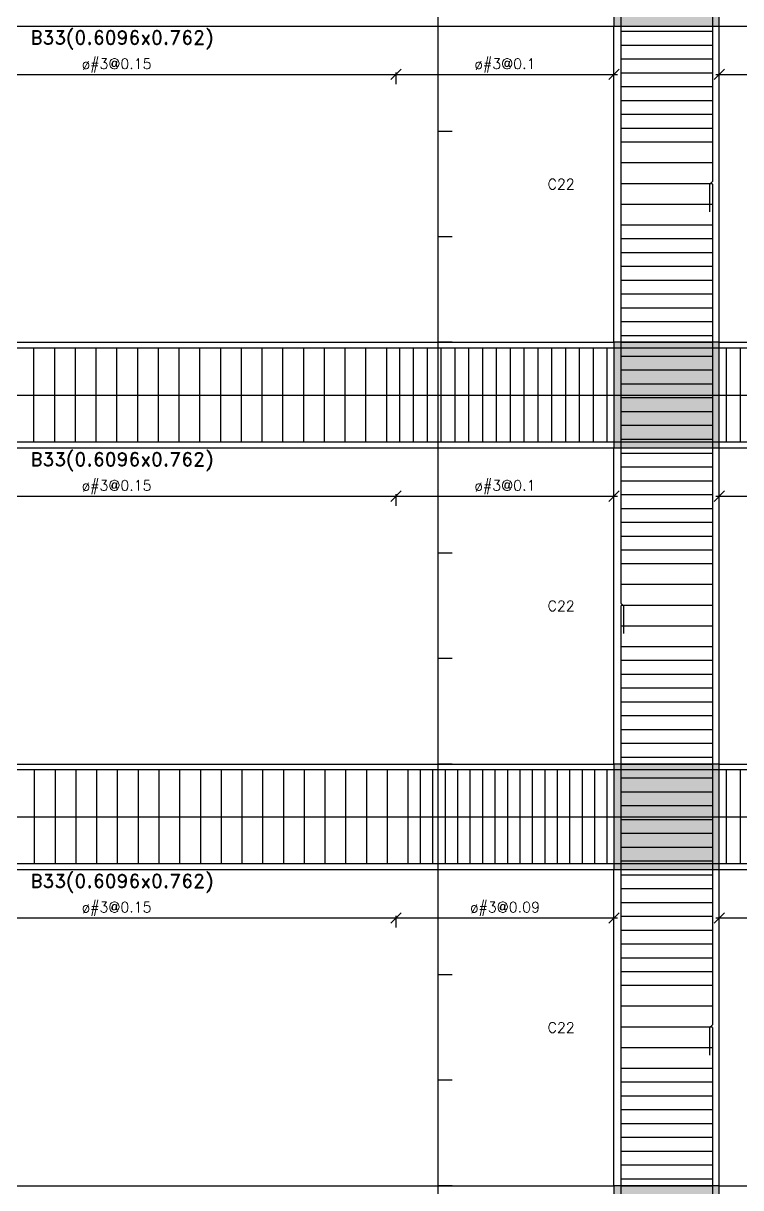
# Model space of a CAD drawing. Header units: inches. Extents: x 2674 to 28325, y -8016 to 21827.
# Drawn here: x 10173.5 to 10432.8, y -1522.5 to -1101.7 of the extents above; entities that cross this region are included whole.
import ezdxf

# ---------------------------------------------------------------- set-up
doc = ezdxf.new("R2010")
doc.units = ezdxf.units.IN
doc.header["$MEASUREMENT"] = 0
for name, color, linetype in [('Beam', 3, 'Continuous'), ('Beam elevation contour', 7, 'Continuous'), ('Beam rebar bot', 2, 'Continuous'), ('Beam rebar top', 2, 'Continuous'), ('Beam tie corner', 6, 'Continuous'), ('Beam tie mid', 4, 'Continuous'), ('Column elevation contorno', 7, 'Continuous'), ('Dimensions', 7, 'Continuous'), ('Porticos', 7, 'Continuous'), ('Texts', 7, 'Continuous')]:
    doc.layers.add(name, color=color, linetype=linetype)
doc.layers.add('Beam torsion rebar', color=7, linetype='Continuous', true_color=0xaf0000)
doc.styles.add('Letra', font='romand.shx')
doc.dimstyles.new('Dimension', dxfattribs={"dimscale": 0.083333, "dimtxt": 0.025, "dimasz": 0.025, "dimexe": 0.015, "dimexo": 0.03, "dimgap": 0.015, "dimtad": 1, "dimdec": 1, "dimzin": 0, "dimdsep": 46, "dimlunit": 4, "dimtxsty": 'Letra', "dimblk": 'OBLIQUE', "dimcen": 0.015, "dimdle": 0.025, "dimclrd": 256, "dimclre": 1, "dimclrt": 4, "dimadec": 0, "dimazin": 0, "dimtfac": 1, "dimtdec": 1, "dimtofl": 0, "dimtmove": 0, "dimatfit": 3, "dimfxl": 1, "dimtolj": 1, "dimtzin": 0, "dimarcsym": 0})

# ---------------------------------------------------------------- blocks, each defined once
blk = doc.blocks.new('_Oblique')
at = {"color": 0, "linetype": 'ByBlock', "lineweight": -2}
blk.add_line((-0.5, -0.5), (0.5, 0.5), dxfattribs=at)
blk = doc.blocks.new('*D544')
at = {"layer": 'Defpoints', "color": 0, "transparency": 16777216}
for p in [(10323.5, -1178.91), (10328.5, -1178.91), (10328.5, -1217.01)]:
    blk.add_point(p, dxfattribs=at)
at = {"layer": 'Dimensions', "color": 1, "linetype": 'ByBlock', "lineweight": -2, "transparency": 16777216}
for p, q in [((10328.5, -1178.91), (10323.5, -1178.91)), ((10328.5, -1217.01), (10323.5, -1217.01))]:
    blk.add_line(p, q, dxfattribs=at)
at = {"layer": 'Dimensions', "linetype": 'ByBlock', "lineweight": -2, "transparency": 16777216}
blk.add_line((10323.5, -1217.02), (10323.5, -1178.91), dxfattribs=at)
at = {"layer": 'Dimensions', "lineweight": -2, "transparency": 16777216, "xscale": 0.006249999999999999, "yscale": 0.006249999999999999, "zscale": 0.006249999999999999}
for p, rotation in [((10323.5, -1178.91), 90), ((10323.5, -1217.01), 270)]:
    blk.add_blockref('_Oblique', p, dxfattribs=dict(at, rotation=rotation))
at = {"layer": 'Dimensions', "color": 4, "transparency": 16777216, "insert": (10323.49, -1197.96), "char_height": 0.00625, "attachment_point": 5, "rotation": 90, "style": 'Letra'}
blk.add_mtext('\\A1;ø#3@0.1', dxfattribs=at)
blk = doc.blocks.new('*D545')
at = {"layer": 'Defpoints', "color": 0, "transparency": 16777216}
for p in [(10323.5, -1064.61), (10328.5, -1064.61), (10328.5, -1140.81)]:
    blk.add_point(p, dxfattribs=at)
at = {"layer": 'Dimensions', "color": 1, "linetype": 'ByBlock', "lineweight": -2, "transparency": 16777216}
for p, q in [((10328.5, -1064.61), (10323.5, -1064.61)), ((10328.5, -1140.81), (10323.5, -1140.81))]:
    blk.add_line(p, q, dxfattribs=at)
at = {"layer": 'Dimensions', "linetype": 'ByBlock', "lineweight": -2, "transparency": 16777216}
blk.add_line((10323.5, -1140.82), (10323.5, -1064.61), dxfattribs=at)
at = {"layer": 'Dimensions', "lineweight": -2, "transparency": 16777216, "xscale": 0.006249999999999999, "yscale": 0.006249999999999999, "zscale": 0.006249999999999999}
for p, rotation in [((10323.5, -1064.61), 90), ((10323.5, -1140.81), 270)]:
    blk.add_blockref('_Oblique', p, dxfattribs=dict(at, rotation=rotation))
at = {"layer": 'Dimensions', "color": 4, "transparency": 16777216, "insert": (10323.49, -1102.71), "char_height": 0.00625, "attachment_point": 5, "rotation": 90, "style": 'Letra'}
blk.add_mtext('\\A1;ø#3@0.1', dxfattribs=at)
blk = doc.blocks.new('*D546')
at = {"layer": 'Defpoints', "color": 0, "transparency": 16777216}
for p in [(10323.5, -1140.81), (10328.5, -1140.81), (10328.5, -1178.91)]:
    blk.add_point(p, dxfattribs=at)
at = {"layer": 'Dimensions', "color": 1, "linetype": 'ByBlock', "lineweight": -2, "transparency": 16777216}
for p, q in [((10328.5, -1140.81), (10323.5, -1140.81)), ((10328.5, -1178.91), (10323.5, -1178.91))]:
    blk.add_line(p, q, dxfattribs=at)
at = {"layer": 'Dimensions', "linetype": 'ByBlock', "lineweight": -2, "transparency": 16777216}
blk.add_line((10323.5, -1178.92), (10323.5, -1140.81), dxfattribs=at)
at = {"layer": 'Dimensions', "lineweight": -2, "transparency": 16777216, "xscale": 0.006249999999999999, "yscale": 0.006249999999999999, "zscale": 0.006249999999999999}
for p, rotation in [((10323.5, -1140.81), 90), ((10323.5, -1178.91), 270)]:
    blk.add_blockref('_Oblique', p, dxfattribs=dict(at, rotation=rotation))
at = {"layer": 'Dimensions', "color": 4, "transparency": 16777216, "insert": (10323.49, -1159.86), "char_height": 0.00625, "attachment_point": 5, "rotation": 90, "style": 'Letra'}
blk.add_mtext('\\A1;ø#3@0.15', dxfattribs=at)
blk = doc.blocks.new('*D568')
at = {"layer": 'Defpoints', "color": 0, "transparency": 16777216}
for p in [(10323.5, -1331.31), (10328.5, -1331.31), (10328.5, -1369.41)]:
    blk.add_point(p, dxfattribs=at)
at = {"layer": 'Dimensions', "color": 1, "linetype": 'ByBlock', "lineweight": -2, "transparency": 16777216}
for p, q in [((10328.5, -1331.31), (10323.5, -1331.31)), ((10328.5, -1369.41), (10323.5, -1369.41))]:
    blk.add_line(p, q, dxfattribs=at)
at = {"layer": 'Dimensions', "linetype": 'ByBlock', "lineweight": -2, "transparency": 16777216}
blk.add_line((10323.5, -1369.42), (10323.5, -1331.31), dxfattribs=at)
at = {"layer": 'Dimensions', "lineweight": -2, "transparency": 16777216, "xscale": 0.006249999999999999, "yscale": 0.006249999999999999, "zscale": 0.006249999999999999}
for p, rotation in [((10323.5, -1331.31), 90), ((10323.5, -1369.41), 270)]:
    blk.add_blockref('_Oblique', p, dxfattribs=dict(at, rotation=rotation))
at = {"layer": 'Dimensions', "color": 4, "transparency": 16777216, "insert": (10323.49, -1350.36), "char_height": 0.00625, "attachment_point": 5, "rotation": 90, "style": 'Letra'}
blk.add_mtext('\\A1;ø#3@0.1', dxfattribs=at)
blk = doc.blocks.new('*D569')
at = {"layer": 'Defpoints', "color": 0, "transparency": 16777216}
for p in [(10323.5, -1217.01), (10328.5, -1217.01), (10328.5, -1293.21)]:
    blk.add_point(p, dxfattribs=at)
at = {"layer": 'Dimensions', "color": 1, "linetype": 'ByBlock', "lineweight": -2, "transparency": 16777216}
for p, q in [((10328.5, -1217.01), (10323.5, -1217.01)), ((10328.5, -1293.21), (10323.5, -1293.21))]:
    blk.add_line(p, q, dxfattribs=at)
at = {"layer": 'Dimensions', "linetype": 'ByBlock', "lineweight": -2, "transparency": 16777216}
blk.add_line((10323.5, -1293.22), (10323.5, -1217.01), dxfattribs=at)
at = {"layer": 'Dimensions', "lineweight": -2, "transparency": 16777216, "xscale": 0.006249999999999999, "yscale": 0.006249999999999999, "zscale": 0.006249999999999999}
for p, rotation in [((10323.5, -1217.01), 90), ((10323.5, -1293.21), 270)]:
    blk.add_blockref('_Oblique', p, dxfattribs=dict(at, rotation=rotation))
at = {"layer": 'Dimensions', "color": 4, "transparency": 16777216, "insert": (10323.49, -1255.11), "char_height": 0.00625, "attachment_point": 5, "rotation": 90, "style": 'Letra'}
blk.add_mtext('\\A1;ø#3@0.1', dxfattribs=at)
blk = doc.blocks.new('*D570')
at = {"layer": 'Defpoints', "color": 0, "transparency": 16777216}
for p in [(10323.5, -1293.21), (10328.5, -1293.21), (10328.5, -1331.31)]:
    blk.add_point(p, dxfattribs=at)
at = {"layer": 'Dimensions', "color": 1, "linetype": 'ByBlock', "lineweight": -2, "transparency": 16777216}
for p, q in [((10328.5, -1293.21), (10323.5, -1293.21)), ((10328.5, -1331.31), (10323.5, -1331.31))]:
    blk.add_line(p, q, dxfattribs=at)
at = {"layer": 'Dimensions', "linetype": 'ByBlock', "lineweight": -2, "transparency": 16777216}
blk.add_line((10323.5, -1331.32), (10323.5, -1293.21), dxfattribs=at)
at = {"layer": 'Dimensions', "lineweight": -2, "transparency": 16777216, "xscale": 0.006249999999999999, "yscale": 0.006249999999999999, "zscale": 0.006249999999999999}
for p, rotation in [((10323.5, -1293.21), 90), ((10323.5, -1331.31), 270)]:
    blk.add_blockref('_Oblique', p, dxfattribs=dict(at, rotation=rotation))
at = {"layer": 'Dimensions', "color": 4, "transparency": 16777216, "insert": (10323.49, -1312.26), "char_height": 0.00625, "attachment_point": 5, "rotation": 90, "style": 'Letra'}
blk.add_mtext('\\A1;ø#3@0.15', dxfattribs=at)
blk = doc.blocks.new('*D571')
at = {"layer": 'Defpoints', "color": 0, "transparency": 16777216}
for p in [(10323.5, -1483.71), (10328.5, -1483.71), (10328.5, -1521.81)]:
    blk.add_point(p, dxfattribs=at)
at = {"layer": 'Dimensions', "color": 1, "linetype": 'ByBlock', "lineweight": -2, "transparency": 16777216}
for p, q in [((10328.5, -1483.71), (10323.5, -1483.71)), ((10328.5, -1521.81), (10323.5, -1521.81))]:
    blk.add_line(p, q, dxfattribs=at)
at = {"layer": 'Dimensions', "linetype": 'ByBlock', "lineweight": -2, "transparency": 16777216}
blk.add_line((10323.5, -1521.82), (10323.5, -1483.71), dxfattribs=at)
at = {"layer": 'Dimensions', "lineweight": -2, "transparency": 16777216, "xscale": 0.006249999999999999, "yscale": 0.006249999999999999, "zscale": 0.006249999999999999}
for p, rotation in [((10323.5, -1483.71), 90), ((10323.5, -1521.81), 270)]:
    blk.add_blockref('_Oblique', p, dxfattribs=dict(at, rotation=rotation))
at = {"layer": 'Dimensions', "color": 4, "transparency": 16777216, "insert": (10323.49, -1502.76), "char_height": 0.00625, "attachment_point": 5, "rotation": 90, "style": 'Letra'}
blk.add_mtext('\\A1;ø#3@0.1', dxfattribs=at)
blk = doc.blocks.new('*D572')
at = {"layer": 'Defpoints', "color": 0, "transparency": 16777216}
for p in [(10323.5, -1369.41), (10328.5, -1369.41), (10328.5, -1445.61)]:
    blk.add_point(p, dxfattribs=at)
at = {"layer": 'Dimensions', "color": 1, "linetype": 'ByBlock', "lineweight": -2, "transparency": 16777216}
for p, q in [((10328.5, -1369.41), (10323.5, -1369.41)), ((10328.5, -1445.61), (10323.5, -1445.61))]:
    blk.add_line(p, q, dxfattribs=at)
at = {"layer": 'Dimensions', "linetype": 'ByBlock', "lineweight": -2, "transparency": 16777216}
blk.add_line((10323.5, -1445.62), (10323.5, -1369.41), dxfattribs=at)
at = {"layer": 'Dimensions', "lineweight": -2, "transparency": 16777216, "xscale": 0.006249999999999999, "yscale": 0.006249999999999999, "zscale": 0.006249999999999999}
for p, rotation in [((10323.5, -1369.41), 90), ((10323.5, -1445.61), 270)]:
    blk.add_blockref('_Oblique', p, dxfattribs=dict(at, rotation=rotation))
at = {"layer": 'Dimensions', "color": 4, "transparency": 16777216, "insert": (10323.49, -1407.51), "char_height": 0.00625, "attachment_point": 5, "rotation": 90, "style": 'Letra'}
blk.add_mtext('\\A1;ø#3@0.1', dxfattribs=at)
blk = doc.blocks.new('*D573')
at = {"layer": 'Defpoints', "color": 0, "transparency": 16777216}
for p in [(10323.5, -1445.61), (10328.5, -1445.61), (10328.5, -1483.71)]:
    blk.add_point(p, dxfattribs=at)
at = {"layer": 'Dimensions', "color": 1, "linetype": 'ByBlock', "lineweight": -2, "transparency": 16777216}
for p, q in [((10328.5, -1445.61), (10323.5, -1445.61)), ((10328.5, -1483.71), (10323.5, -1483.71))]:
    blk.add_line(p, q, dxfattribs=at)
at = {"layer": 'Dimensions', "linetype": 'ByBlock', "lineweight": -2, "transparency": 16777216}
blk.add_line((10323.5, -1483.72), (10323.5, -1445.61), dxfattribs=at)
at = {"layer": 'Dimensions', "lineweight": -2, "transparency": 16777216, "xscale": 0.006249999999999999, "yscale": 0.006249999999999999, "zscale": 0.006249999999999999}
for p, rotation in [((10323.5, -1445.61), 90), ((10323.5, -1483.71), 270)]:
    blk.add_blockref('_Oblique', p, dxfattribs=dict(at, rotation=rotation))
at = {"layer": 'Dimensions', "color": 4, "transparency": 16777216, "insert": (10323.49, -1464.66), "char_height": 0.00625, "attachment_point": 5, "rotation": 90, "style": 'Letra'}
blk.add_mtext('\\A1;ø#3@0.15', dxfattribs=at)
blk = doc.blocks.new('*D575')
at = {"layer": 'Defpoints', "color": 0, "transparency": 16777216}
for p in [(10323.5, -1521.81), (10328.5, -1521.81), (10328.5, -1598.01)]:
    blk.add_point(p, dxfattribs=at)
at = {"layer": 'Dimensions', "color": 1, "linetype": 'ByBlock', "lineweight": -2, "transparency": 16777216}
for p, q in [((10328.5, -1521.81), (10323.5, -1521.81)), ((10328.5, -1598.01), (10323.5, -1598.01))]:
    blk.add_line(p, q, dxfattribs=at)
at = {"layer": 'Dimensions', "linetype": 'ByBlock', "lineweight": -2, "transparency": 16777216}
blk.add_line((10323.5, -1598.02), (10323.5, -1521.81), dxfattribs=at)
at = {"layer": 'Dimensions', "lineweight": -2, "transparency": 16777216, "xscale": 0.006249999999999999, "yscale": 0.006249999999999999, "zscale": 0.006249999999999999}
for p, rotation in [((10323.5, -1521.81), 90), ((10323.5, -1598.01), 270)]:
    blk.add_blockref('_Oblique', p, dxfattribs=dict(at, rotation=rotation))
at = {"layer": 'Dimensions', "color": 4, "transparency": 16777216, "insert": (10323.49, -1559.91), "char_height": 0.00625, "attachment_point": 5, "rotation": 90, "style": 'Letra'}
blk.add_mtext('\\A1;ø#3@0.1', dxfattribs=at)
blk = doc.blocks.new('*D113')
at = {"linetype": 'ByBlock', "lineweight": -2, "transparency": 16777216}
blk.add_line((708.3466, 22.6624), (709.9707, 22.6624), dxfattribs=at)
at = {"color": 1, "linetype": 'ByBlock', "lineweight": -2, "transparency": 16777216}
for p, q in [((708.3716, 22.5924), (708.3716, 22.6774)), ((709.9457, 22.5924), (709.9457, 22.6774))]:
    blk.add_line(p, q, dxfattribs=at)
at = {"layer": 'Defpoints', "transparency": 16777216}
for p in [(709.9457, 22.6624), (708.3716, 22.5624), (709.9457, 22.5624)]:
    blk.add_point(p, dxfattribs=at)
at = {"lineweight": -2, "transparency": 16777216, "xscale": 0.075, "yscale": 0.075, "zscale": 0.075, "rotation": 180}
blk.add_blockref('_Oblique', (708.3716, 22.6624), dxfattribs=at)
at = {"lineweight": -2, "transparency": 16777216, "xscale": 0.075, "yscale": 0.075, "zscale": 0.075}
blk.add_blockref('_Oblique', (709.9457, 22.6624), dxfattribs=at)
at = {"color": 4, "transparency": 16777216, "insert": (709.15865, 22.6774), "char_height": 0.075, "attachment_point": 8, "style": 'Letra'}
blk.add_mtext('ø#3@0.1', dxfattribs=at)
blk = doc.blocks.new('*D114')
at = {"linetype": 'ByBlock', "lineweight": -2, "transparency": 16777216}
blk.add_line((704.3066, 22.6624), (708.3966, 22.6624), dxfattribs=at)
at = {"color": 1, "linetype": 'ByBlock', "lineweight": -2, "transparency": 16777216}
for p, q in [((704.3316, 22.5924), (704.3316, 22.6774)), ((708.3716, 22.5924), (708.3716, 22.6774))]:
    blk.add_line(p, q, dxfattribs=at)
at = {"layer": 'Defpoints', "transparency": 16777216}
for p in [(708.3716, 22.6624), (704.3316, 22.5624), (708.3716, 22.5624)]:
    blk.add_point(p, dxfattribs=at)
at = {"lineweight": -2, "transparency": 16777216, "xscale": 0.075, "yscale": 0.075, "zscale": 0.075, "rotation": 180}
blk.add_blockref('_Oblique', (704.3316, 22.6624), dxfattribs=at)
at = {"lineweight": -2, "transparency": 16777216, "xscale": 0.075, "yscale": 0.075, "zscale": 0.075}
blk.add_blockref('_Oblique', (708.3716, 22.6624), dxfattribs=at)
at = {"color": 4, "transparency": 16777216, "insert": (706.3516, 22.6774), "char_height": 0.075, "attachment_point": 8, "style": 'Letra'}
blk.add_mtext('ø#3@0.15', dxfattribs=at)
blk = doc.blocks.new('FB 30 X 30')
blk.add_hatch(color=256).paths.add_polyline_path([(0.381, 0.381), (-0.381, 0.381), (-0.381, -0.381), (0.381, -0.381)])
at = {"color": 0}
blk.add_lwpolyline([(0.381, 0.381), (-0.381, 0.381), (-0.381, -0.381), (0.381, -0.381)], close=True, dxfattribs=at)
blk = doc.blocks.new('*D115')
at = {"linetype": 'ByBlock', "lineweight": -2, "transparency": 16777216}
blk.add_line((710.6827, 22.6624), (712.3067, 22.6624), dxfattribs=at)
at = {"color": 1, "linetype": 'ByBlock', "lineweight": -2, "transparency": 16777216}
for p, q in [((710.7077, 22.5924), (710.7077, 22.6774)), ((712.2817, 22.5924), (712.2817, 22.6774))]:
    blk.add_line(p, q, dxfattribs=at)
at = {"layer": 'Defpoints', "transparency": 16777216}
for p in [(712.2817, 22.6624), (710.7077, 22.5624), (712.2817, 22.5624)]:
    blk.add_point(p, dxfattribs=at)
at = {"lineweight": -2, "transparency": 16777216, "xscale": 0.075, "yscale": 0.075, "zscale": 0.075, "rotation": 180}
blk.add_blockref('_Oblique', (710.7077, 22.6624), dxfattribs=at)
at = {"lineweight": -2, "transparency": 16777216, "xscale": 0.075, "yscale": 0.075, "zscale": 0.075}
blk.add_blockref('_Oblique', (712.2817, 22.6624), dxfattribs=at)
at = {"color": 4, "transparency": 16777216, "insert": (711.4947, 22.6774), "char_height": 0.075, "attachment_point": 8, "style": 'Letra'}
blk.add_mtext('ø#3@0.1', dxfattribs=at)
blk = doc.blocks.new('*D132')
at = {"linetype": 'ByBlock', "lineweight": -2, "transparency": 16777216}
blk.add_line((708.3466, 19.6144), (709.9707, 19.6144), dxfattribs=at)
at = {"color": 1, "linetype": 'ByBlock', "lineweight": -2, "transparency": 16777216}
for p, q in [((708.3716, 19.5444), (708.3716, 19.6294)), ((709.9457, 19.5444), (709.9457, 19.6294))]:
    blk.add_line(p, q, dxfattribs=at)
at = {"layer": 'Defpoints', "transparency": 16777216}
for p in [(709.9457, 19.6144), (708.3716, 19.5144), (709.9457, 19.5144)]:
    blk.add_point(p, dxfattribs=at)
at = {"lineweight": -2, "transparency": 16777216, "xscale": 0.075, "yscale": 0.075, "zscale": 0.075, "rotation": 180}
blk.add_blockref('_Oblique', (708.3716, 19.6144), dxfattribs=at)
at = {"lineweight": -2, "transparency": 16777216, "xscale": 0.075, "yscale": 0.075, "zscale": 0.075}
blk.add_blockref('_Oblique', (709.9457, 19.6144), dxfattribs=at)
at = {"color": 4, "transparency": 16777216, "insert": (709.15865, 19.6294), "char_height": 0.075, "attachment_point": 8, "style": 'Letra'}
blk.add_mtext('ø#3@0.1', dxfattribs=at)
blk = doc.blocks.new('*D133')
at = {"linetype": 'ByBlock', "lineweight": -2, "transparency": 16777216}
blk.add_line((704.3066, 19.6144), (708.3966, 19.6144), dxfattribs=at)
at = {"color": 1, "linetype": 'ByBlock', "lineweight": -2, "transparency": 16777216}
for p, q in [((704.3316, 19.5444), (704.3316, 19.6294)), ((708.3716, 19.5444), (708.3716, 19.6294))]:
    blk.add_line(p, q, dxfattribs=at)
at = {"layer": 'Defpoints', "transparency": 16777216}
for p in [(708.3716, 19.6144), (704.3316, 19.5144), (708.3716, 19.5144)]:
    blk.add_point(p, dxfattribs=at)
at = {"lineweight": -2, "transparency": 16777216, "xscale": 0.075, "yscale": 0.075, "zscale": 0.075, "rotation": 180}
blk.add_blockref('_Oblique', (704.3316, 19.6144), dxfattribs=at)
at = {"lineweight": -2, "transparency": 16777216, "xscale": 0.075, "yscale": 0.075, "zscale": 0.075}
blk.add_blockref('_Oblique', (708.3716, 19.6144), dxfattribs=at)
at = {"color": 4, "transparency": 16777216, "insert": (706.3516, 19.6294), "char_height": 0.075, "attachment_point": 8, "style": 'Letra'}
blk.add_mtext('ø#3@0.15', dxfattribs=at)
blk = doc.blocks.new('*D134')
at = {"linetype": 'ByBlock', "lineweight": -2, "transparency": 16777216}
blk.add_line((710.6827, 19.6144), (712.3067, 19.6144), dxfattribs=at)
at = {"color": 1, "linetype": 'ByBlock', "lineweight": -2, "transparency": 16777216}
for p, q in [((710.7077, 19.5444), (710.7077, 19.6294)), ((712.2817, 19.5444), (712.2817, 19.6294))]:
    blk.add_line(p, q, dxfattribs=at)
at = {"layer": 'Defpoints', "transparency": 16777216}
for p in [(712.2817, 19.6144), (710.7077, 19.5144), (712.2817, 19.5144)]:
    blk.add_point(p, dxfattribs=at)
at = {"lineweight": -2, "transparency": 16777216, "xscale": 0.075, "yscale": 0.075, "zscale": 0.075, "rotation": 180}
blk.add_blockref('_Oblique', (710.7077, 19.6144), dxfattribs=at)
at = {"lineweight": -2, "transparency": 16777216, "xscale": 0.075, "yscale": 0.075, "zscale": 0.075}
blk.add_blockref('_Oblique', (712.2817, 19.6144), dxfattribs=at)
at = {"color": 4, "transparency": 16777216, "insert": (711.4947, 19.6294), "char_height": 0.075, "attachment_point": 8, "style": 'Letra'}
blk.add_mtext('ø#3@0.1', dxfattribs=at)
blk = doc.blocks.new('*D151')
at = {"color": 1, "linetype": 'ByBlock', "lineweight": -2, "transparency": 16777216}
for p, q in [((708.3716, 16.4964), (708.3716, 16.5814)), ((709.9457, 16.4964), (709.9457, 16.5814))]:
    blk.add_line(p, q, dxfattribs=at)
at = {"linetype": 'ByBlock', "lineweight": -2, "transparency": 16777216}
blk.add_line((708.3466, 16.5664), (709.9707, 16.5664), dxfattribs=at)
at = {"layer": 'Defpoints', "transparency": 16777216}
for p in [(709.9457, 16.5664), (708.3716, 16.4664), (709.9457, 16.4664)]:
    blk.add_point(p, dxfattribs=at)
at = {"lineweight": -2, "transparency": 16777216, "xscale": 0.075, "yscale": 0.075, "zscale": 0.075, "rotation": 180}
blk.add_blockref('_Oblique', (708.3716, 16.5664), dxfattribs=at)
at = {"lineweight": -2, "transparency": 16777216, "xscale": 0.075, "yscale": 0.075, "zscale": 0.075}
blk.add_blockref('_Oblique', (709.9457, 16.5664), dxfattribs=at)
at = {"color": 4, "transparency": 16777216, "insert": (709.15865, 16.5814), "char_height": 0.075, "attachment_point": 8, "style": 'Letra'}
blk.add_mtext('ø#3@0.09', dxfattribs=at)
blk = doc.blocks.new('*D152')
at = {"color": 1, "linetype": 'ByBlock', "lineweight": -2, "transparency": 16777216}
for p, q in [((704.3316, 16.4964), (704.3316, 16.5814)), ((708.3716, 16.4964), (708.3716, 16.5814))]:
    blk.add_line(p, q, dxfattribs=at)
at = {"linetype": 'ByBlock', "lineweight": -2, "transparency": 16777216}
blk.add_line((704.3066, 16.5664), (708.3966, 16.5664), dxfattribs=at)
at = {"layer": 'Defpoints', "transparency": 16777216}
for p in [(708.3716, 16.5664), (704.3316, 16.4664), (708.3716, 16.4664)]:
    blk.add_point(p, dxfattribs=at)
at = {"lineweight": -2, "transparency": 16777216, "xscale": 0.075, "yscale": 0.075, "zscale": 0.075, "rotation": 180}
blk.add_blockref('_Oblique', (704.3316, 16.5664), dxfattribs=at)
at = {"lineweight": -2, "transparency": 16777216, "xscale": 0.075, "yscale": 0.075, "zscale": 0.075}
blk.add_blockref('_Oblique', (708.3716, 16.5664), dxfattribs=at)
at = {"color": 4, "transparency": 16777216, "insert": (706.3516, 16.5814), "char_height": 0.075, "attachment_point": 8, "style": 'Letra'}
blk.add_mtext('ø#3@0.15', dxfattribs=at)
blk = doc.blocks.new('*D153')
at = {"color": 1, "linetype": 'ByBlock', "lineweight": -2, "transparency": 16777216}
for p, q in [((710.7077, 16.4964), (710.7077, 16.5814)), ((712.2817, 16.4964), (712.2817, 16.5814))]:
    blk.add_line(p, q, dxfattribs=at)
at = {"linetype": 'ByBlock', "lineweight": -2, "transparency": 16777216}
blk.add_line((710.6827, 16.5664), (712.3067, 16.5664), dxfattribs=at)
at = {"layer": 'Defpoints', "transparency": 16777216}
for p in [(712.2817, 16.5664), (710.7077, 16.4664), (712.2817, 16.4664)]:
    blk.add_point(p, dxfattribs=at)
at = {"lineweight": -2, "transparency": 16777216, "xscale": 0.075, "yscale": 0.075, "zscale": 0.075, "rotation": 180}
blk.add_blockref('_Oblique', (710.7077, 16.5664), dxfattribs=at)
at = {"lineweight": -2, "transparency": 16777216, "xscale": 0.075, "yscale": 0.075, "zscale": 0.075}
blk.add_blockref('_Oblique', (712.2817, 16.5664), dxfattribs=at)
at = {"color": 4, "transparency": 16777216, "insert": (711.4947, 16.5814), "char_height": 0.075, "attachment_point": 8, "style": 'Letra'}
blk.add_mtext('ø#3@0.1', dxfattribs=at)
blk = doc.blocks.new('B33-B34-B35-B36-Story4')
at = {"layer": 'Beam elevation contour'}
for points in [[(702.7576, 14.6304), (709.9457, 14.6304)], [(710.7077, 14.6304), (717.2356, 14.6304)]]:
    blk.add_lwpolyline(points, dxfattribs=at)
at = {"layer": 'Beam', "color": 0}
blk.add_blockref('FB 30 X 30', (710.3267, 14.2494), dxfattribs=at)
blk = doc.blocks.new('B33-B34-B35-B36-Story7')
at = {"layer": 'Beam elevation contour'}
for points in [[(702.7576, 23.0124), (709.9457, 23.0124)], [(710.7077, 23.0124), (717.2356, 23.0124)]]:
    blk.add_lwpolyline(points, dxfattribs=at)
at = {"layer": 'Beam', "color": 0}
blk.add_blockref('FB 30 X 30', (710.3267, 23.3934), dxfattribs=at)
at = {"layer": 'Texts', "insert": (706.3898, 22.9124), "char_height": 0.1, "width": 0.056717, "attachment_point": 5, "style": 'Letra'}
blk.add_mtext('B33(0.6096x0.762)', dxfattribs=at)
at = {"layer": 'Dimensions'}
for p1, p2, text, picture, middle in [((704.3316, 22.5624), (708.3716, 22.5624), 'ø#3@0.15', '*D114', (706.3516, 22.6624)), ((708.3716, 22.5624), (709.9457, 22.5624), 'ø#3@0.1', '*D113', (709.1586, 22.6624)), ((710.7077, 22.5624), (712.2817, 22.5624), 'ø#3@0.1', '*D115', (711.4947, 22.6624))]:
    dim = blk.add_aligned_dim(p1=p1, p2=p2, distance=0.1, text=text, dimstyle='Dimension', override={"dimtxt": 0.075, "dimasz": 0.075, "dimpost": '<>'}, dxfattribs=at)
    dim.commit()
    dim.dimension.update_dxf_attribs({"geometry": picture, "text_midpoint": middle})
blk = doc.blocks.new('B33-B34-B35-B36-Story6')
at = {"layer": 'Beam elevation contour'}
for points in [[(702.7576, 20.7264), (709.9457, 20.7264)], [(710.7077, 20.7264), (717.2356, 20.7264)], [(702.7576, 19.9644), (709.9457, 19.9644)], [(710.7077, 19.9644), (717.2356, 19.9644)]]:
    blk.add_lwpolyline(points, dxfattribs=at)
at = {"layer": 'Beam rebar bot'}
blk.add_lwpolyline([(732.8728, 20.3044), (732.8728, 20.0044), (702.188, 20.0044), (702.188, 20.3044)], dxfattribs=at)
at = {"layer": 'Beam rebar top'}
blk.add_lwpolyline([(702.208, 20.3864), (702.208, 20.6864), (732.8928, 20.6864), (732.8928, 20.3864)], dxfattribs=at)
at = {"layer": 'Beam tie corner'}
for points in [[(708.3957, 20.6864), (708.3957, 20.0044)], [(708.4957, 20.6864), (708.4957, 20.0044)], [(708.5957, 20.6864), (708.5957, 20.0044)], [(708.6957, 20.6864), (708.6957, 20.0044)], [(708.7957, 20.6864), (708.7957, 20.0044)], [(708.8957, 20.6864), (708.8957, 20.0044)], [(708.9957, 20.6864), (708.9957, 20.0044)], [(709.0957, 20.6864), (709.0957, 20.0044)], [(709.1957, 20.6864), (709.1957, 20.0044)], [(709.2957, 20.6864), (709.2957, 20.0044)], [(709.3957, 20.6864), (709.3957, 20.0044)], [(709.4957, 20.6864), (709.4957, 20.0044)], [(709.5957, 20.6864), (709.5957, 20.0044)], [(709.6957, 20.6864), (709.6957, 20.0044)], [(709.7957, 20.6864), (709.7957, 20.0044)], [(709.8957, 20.6864), (709.8957, 20.0044)], [(710.7577, 20.6864), (710.7577, 20.0044)], [(710.8577, 20.6864), (710.8577, 20.0044)]]:
    blk.add_lwpolyline(points, dxfattribs=at)
at = {"layer": 'Beam tie mid'}
for points in [[(705.7516, 20.6864), (705.7516, 20.0044)], [(705.9016, 20.6864), (705.9016, 20.0044)], [(706.0516, 20.6864), (706.0516, 20.0044)], [(706.2016, 20.6864), (706.2016, 20.0044)], [(706.3516, 20.6864), (706.3516, 20.0044)], [(706.5016, 20.6864), (706.5016, 20.0044)], [(706.6516, 20.6864), (706.6516, 20.0044)], [(706.8016, 20.6864), (706.8016, 20.0044)], [(706.9516, 20.6864), (706.9516, 20.0044)], [(707.1016, 20.6864), (707.1016, 20.0044)], [(707.2516, 20.6864), (707.2516, 20.0044)], [(707.4016, 20.6864), (707.4016, 20.0044)], [(707.5516, 20.6864), (707.5516, 20.0044)], [(707.7016, 20.6864), (707.7016, 20.0044)], [(707.8516, 20.6864), (707.8516, 20.0044)], [(708.0016, 20.6864), (708.0016, 20.0044)], [(708.1516, 20.6864), (708.1516, 20.0044)], [(708.3016, 20.6864), (708.3016, 20.0044)]]:
    blk.add_lwpolyline(points, dxfattribs=at)
at = {"layer": 'Beam torsion rebar'}
blk.add_lwpolyline([(702.188, 20.3454), (732.8928, 20.3454)], dxfattribs=at)
at = {"layer": 'Beam', "color": 0}
blk.add_blockref('FB 30 X 30', (710.3267, 20.3454), dxfattribs=at)
at = {"layer": 'Texts', "insert": (706.3898, 19.8644), "char_height": 0.1, "width": 0.056717, "attachment_point": 5, "style": 'Letra'}
blk.add_mtext('B33(0.6096x0.762)', dxfattribs=at)
at = {"layer": 'Dimensions'}
for p1, p2, text, picture, middle in [((704.3316, 19.5144), (708.3716, 19.5144), 'ø#3@0.15', '*D133', (706.3516, 19.6144)), ((708.3716, 19.5144), (709.9457, 19.5144), 'ø#3@0.1', '*D132', (709.1586, 19.6144)), ((710.7077, 19.5144), (712.2817, 19.5144), 'ø#3@0.1', '*D134', (711.4947, 19.6144))]:
    dim = blk.add_aligned_dim(p1=p1, p2=p2, distance=0.1, text=text, dimstyle='Dimension', override={"dimtxt": 0.075, "dimasz": 0.075, "dimpost": '<>'}, dxfattribs=at)
    dim.commit()
    dim.dimension.update_dxf_attribs({"geometry": picture, "text_midpoint": middle})
blk = doc.blocks.new('B33-B34-B35-B36-Story5')
at = {"layer": 'Beam elevation contour'}
for points in [[(702.7576, 17.6784), (709.9457, 17.6784)], [(710.7077, 17.6784), (717.2356, 17.6784)], [(702.7576, 16.9164), (709.9457, 16.9164)], [(710.7077, 16.9164), (717.2356, 16.9164)]]:
    blk.add_lwpolyline(points, dxfattribs=at)
at = {"layer": 'Beam rebar bot'}
blk.add_lwpolyline([(732.8728, 17.2564), (732.8728, 16.9564), (702.188, 16.9564), (702.188, 17.2564)], dxfattribs=at)
at = {"layer": 'Beam rebar top'}
blk.add_lwpolyline([(702.208, 17.3384), (702.208, 17.6384), (732.8928, 17.6384), (732.8928, 17.3384)], dxfattribs=at)
at = {"layer": 'Beam tie corner'}
for points in [[(708.4557, 17.6384), (708.4557, 16.9564)], [(708.5457, 17.6384), (708.5457, 16.9564)], [(708.6357, 17.6384), (708.6357, 16.9564)], [(708.7257, 17.6384), (708.7257, 16.9564)], [(708.8157, 17.6384), (708.8157, 16.9564)], [(708.9057, 17.6384), (708.9057, 16.9564)], [(708.9957, 17.6384), (708.9957, 16.9564)], [(709.0857, 17.6384), (709.0857, 16.9564)], [(709.1757, 17.6384), (709.1757, 16.9564)], [(709.2657, 17.6384), (709.2657, 16.9564)], [(709.3557, 17.6384), (709.3557, 16.9564)], [(709.4457, 17.6384), (709.4457, 16.9564)], [(709.5357, 17.6384), (709.5357, 16.9564)], [(709.6257, 17.6384), (709.6257, 16.9564)], [(709.7157, 17.6384), (709.7157, 16.9564)], [(709.8057, 17.6384), (709.8057, 16.9564)], [(709.8957, 17.6384), (709.8957, 16.9564)], [(710.7577, 17.6384), (710.7577, 16.9564)], [(710.8577, 17.6384), (710.8577, 16.9564)]]:
    blk.add_lwpolyline(points, dxfattribs=at)
at = {"layer": 'Beam tie mid'}
for points in [[(705.7566, 17.6384), (705.7566, 16.9564)], [(705.9066, 17.6384), (705.9066, 16.9564)], [(706.0566, 17.6384), (706.0566, 16.9564)], [(706.2066, 17.6384), (706.2066, 16.9564)], [(706.3566, 17.6384), (706.3566, 16.9564)], [(706.5066, 17.6384), (706.5066, 16.9564)], [(706.6566, 17.6384), (706.6566, 16.9564)], [(706.8066, 17.6384), (706.8066, 16.9564)], [(706.9566, 17.6384), (706.9566, 16.9564)], [(707.1066, 17.6384), (707.1066, 16.9564)], [(707.2566, 17.6384), (707.2566, 16.9564)], [(707.4066, 17.6384), (707.4066, 16.9564)], [(707.5566, 17.6384), (707.5566, 16.9564)], [(707.7066, 17.6384), (707.7066, 16.9564)], [(707.8566, 17.6384), (707.8566, 16.9564)], [(708.0066, 17.6384), (708.0066, 16.9564)], [(708.1566, 17.6384), (708.1566, 16.9564)], [(708.3066, 17.6384), (708.3066, 16.9564)]]:
    blk.add_lwpolyline(points, dxfattribs=at)
at = {"layer": 'Beam torsion rebar'}
blk.add_lwpolyline([(702.188, 17.2974), (732.8928, 17.2974)], dxfattribs=at)
at = {"layer": 'Beam', "color": 0}
blk.add_blockref('FB 30 X 30', (710.3267, 17.2974), dxfattribs=at)
at = {"layer": 'Texts', "insert": (706.3898, 16.8164), "char_height": 0.1, "width": 0.056717, "attachment_point": 5, "style": 'Letra'}
blk.add_mtext('B33(0.6096x0.762)', dxfattribs=at)
at = {"layer": 'Dimensions'}
for p1, p2, text, picture, middle in [((704.3316, 16.4664), (708.3716, 16.4664), 'ø#3@0.15', '*D152', (706.3516, 16.5664)), ((708.3716, 16.4664), (709.9457, 16.4664), 'ø#3@0.09', '*D151', (709.1586, 16.5664)), ((710.7077, 16.4664), (712.2817, 16.4664), 'ø#3@0.1', '*D153', (711.4947, 16.5664))]:
    dim = blk.add_aligned_dim(p1=p1, p2=p2, distance=0.1, text=text, dimstyle='Dimension', override={"dimtxt": 0.075, "dimasz": 0.075, "dimpost": '<>'}, dxfattribs=at)
    dim.commit()
    dim.dimension.update_dxf_attribs({"geometry": picture, "text_midpoint": middle})

msp = doc.modelspace()

# ---------------------------------------------------------------- linework, layer by layer
at = {"layer": 'Beam rebar bot'}
for points in [[(10422.56, -855.06), (10422.56, -1158.86)], [(10389.46, -1007.46), (10389.46, -1311.26)], [(10421.56, -1159.86), (10422.56, -1158.86)], [(10421.56, -1159.86), (10421.56, -1169.86)], [(10422.56, -1159.86), (10422.56, -1463.66)], [(10390.46, -1312.26), (10389.46, -1311.26)], [(10389.46, -1312.26), (10389.46, -1616.06)], [(10390.46, -1312.26), (10390.46, -1322.26)], [(10421.56, -1464.66), (10422.56, -1463.66)], [(10421.56, -1464.66), (10421.56, -1474.66)], [(10422.56, -1464.66), (10422.56, -1768.46)]]:
    msp.add_lwpolyline(points, dxfattribs=at)
at = {"layer": 'Beam tie corner'}
for points in [[(10389.46, -1104.61), (10422.56, -1104.61)], [(10389.46, -1109.61), (10422.56, -1109.61)], [(10389.46, -1114.61), (10422.56, -1114.61)], [(10389.46, -1119.61), (10422.56, -1119.61)], [(10389.46, -1124.61), (10422.56, -1124.61)], [(10389.46, -1129.61), (10422.56, -1129.61)], [(10389.46, -1134.61), (10422.56, -1134.61)], [(10389.46, -1139.61), (10422.56, -1139.61)], [(10389.46, -1179.51), (10422.56, -1179.51)], [(10389.46, -1184.51), (10422.56, -1184.51)], [(10389.46, -1189.51), (10422.56, -1189.51)], [(10389.46, -1194.51), (10422.56, -1194.51)], [(10389.46, -1199.51), (10422.56, -1199.51)], [(10389.46, -1204.51), (10422.56, -1204.51)], [(10389.46, -1209.51), (10422.56, -1209.51)], [(10389.46, -1214.51), (10422.56, -1214.51)], [(10389.46, -1217.01), (10422.56, -1217.01)], [(10389.46, -1222.01), (10422.56, -1222.01)], [(10389.46, -1227.01), (10422.56, -1227.01)], [(10389.46, -1232.01), (10422.56, -1232.01)], [(10389.46, -1237.01), (10422.56, -1237.01)], [(10389.46, -1242.01), (10422.56, -1242.01)], [(10389.46, -1247.01), (10422.56, -1247.01)], [(10389.46, -1252.01), (10422.56, -1252.01)], [(10389.46, -1257.01), (10422.56, -1257.01)], [(10389.46, -1262.01), (10422.56, -1262.01)], [(10389.46, -1267.01), (10422.56, -1267.01)], [(10389.46, -1272.01), (10422.56, -1272.01)], [(10389.46, -1277.01), (10422.56, -1277.01)], [(10389.46, -1282.01), (10422.56, -1282.01)], [(10389.46, -1287.01), (10422.56, -1287.01)], [(10389.46, -1292.01), (10422.56, -1292.01)], [(10389.46, -1331.91), (10422.56, -1331.91)], [(10389.46, -1336.91), (10422.56, -1336.91)], [(10389.46, -1341.91), (10422.56, -1341.91)], [(10389.46, -1346.91), (10422.56, -1346.91)], [(10389.46, -1351.91), (10422.56, -1351.91)], [(10389.46, -1356.91), (10422.56, -1356.91)], [(10389.46, -1361.91), (10422.56, -1361.91)], [(10389.46, -1366.91), (10422.56, -1366.91)], [(10389.46, -1369.41), (10422.56, -1369.41)], [(10389.46, -1374.41), (10422.56, -1374.41)], [(10389.46, -1379.41), (10422.56, -1379.41)], [(10389.46, -1384.41), (10422.56, -1384.41)], [(10389.46, -1389.41), (10422.56, -1389.41)], [(10389.46, -1394.41), (10422.56, -1394.41)], [(10389.46, -1399.41), (10422.56, -1399.41)], [(10389.46, -1404.41), (10422.56, -1404.41)], [(10389.46, -1409.41), (10422.56, -1409.41)], [(10389.46, -1414.41), (10422.56, -1414.41)], [(10389.46, -1419.41), (10422.56, -1419.41)], [(10389.46, -1424.41), (10422.56, -1424.41)], [(10389.46, -1429.41), (10422.56, -1429.41)], [(10389.46, -1434.41), (10422.56, -1434.41)], [(10389.46, -1439.41), (10422.56, -1439.41)], [(10389.46, -1444.41), (10422.56, -1444.41)], [(10389.46, -1484.31), (10422.56, -1484.31)], [(10389.46, -1489.31), (10422.56, -1489.31)], [(10389.46, -1494.31), (10422.56, -1494.31)], [(10389.46, -1499.31), (10422.56, -1499.31)], [(10389.46, -1504.31), (10422.56, -1504.31)], [(10389.46, -1509.31), (10422.56, -1509.31)], [(10389.46, -1514.31), (10422.56, -1514.31)], [(10389.46, -1519.31), (10422.56, -1519.31)], [(10389.46, -1521.81), (10422.56, -1521.81)]]:
    msp.add_lwpolyline(points, dxfattribs=at)
at = {"layer": 'Beam tie mid'}
for points in [[(10389.46, -1144.56), (10422.56, -1144.56)], [(10389.46, -1152.06), (10422.56, -1152.06)], [(10389.46, -1159.56), (10422.56, -1159.56)], [(10389.46, -1167.06), (10422.56, -1167.06)], [(10389.46, -1174.56), (10422.56, -1174.56)], [(10389.46, -1296.96), (10422.56, -1296.96)], [(10389.46, -1304.46), (10422.56, -1304.46)], [(10389.46, -1311.96), (10422.56, -1311.96)], [(10389.46, -1319.46), (10422.56, -1319.46)], [(10389.46, -1326.96), (10422.56, -1326.96)], [(10389.46, -1449.36), (10422.56, -1449.36)], [(10389.46, -1456.86), (10422.56, -1456.86)], [(10389.46, -1464.36), (10422.56, -1464.36)], [(10389.46, -1471.86), (10422.56, -1471.86)], [(10389.46, -1479.36), (10422.56, -1479.36)]]:
    msp.add_lwpolyline(points, dxfattribs=at)
at = {"layer": 'Column elevation contorno'}
for points in [[(10386.96, -1217.01), (10386.96, -1102.71)], [(10425.06, -1217.01), (10425.06, -1102.71)], [(10386.96, -1369.41), (10386.96, -1255.11)], [(10425.06, -1369.41), (10425.06, -1255.11)], [(10386.96, -1521.81), (10386.96, -1407.51)], [(10425.06, -1521.81), (10425.06, -1407.51)]]:
    msp.add_lwpolyline(points, dxfattribs=at)

# ---------------------------------------------------------------- block references
at = {"layer": 'Porticos', "color": 0, "xscale": 49.99999999999999, "yscale": 49.99999999999999, "zscale": 49.99999999999999}
for name in ['B33-B34-B35-B36-Story7', 'B33-B34-B35-B36-Story6', 'B33-B34-B35-B36-Story5', 'B33-B34-B35-B36-Story4']:
    msp.add_blockref(name, (-25110.33, -2253.33), dxfattribs=at)

# ---------------------------------------------------------------- texts
at = {"layer": 'Texts', "char_height": 3.75, "width": 2.8358, "attachment_point": 5, "style": 'Letra'}
for insert in [(10367.91, -1159.86), (10367.91, -1312.26), (10367.91, -1464.66)]:
    msp.add_mtext('C22', dxfattribs=dict(at, insert=insert))

# ---------------------------------------------------------------- dimensions: what is measured, and where the dimension line sits
at = {"layer": 'Dimensions'}
for p1, p2, text, picture, middle in [((10328.5, -1140.81), (10328.5, -1064.61), 'ø#3@0.1', '*D545', (10323.49, -1102.71)), ((10328.5, -1178.91), (10328.5, -1140.81), 'ø#3@0.15', '*D546', (10323.49, -1159.86)), ((10328.5, -1217.01), (10328.5, -1178.91), 'ø#3@0.1', '*D544', (10323.49, -1197.96)), ((10328.5, -1293.21), (10328.5, -1217.01), 'ø#3@0.1', '*D569', (10323.49, -1255.11)), ((10328.5, -1331.31), (10328.5, -1293.21), 'ø#3@0.15', '*D570', (10323.49, -1312.26)), ((10328.5, -1369.41), (10328.5, -1331.31), 'ø#3@0.1', '*D568', (10323.49, -1350.36)), ((10328.5, -1445.61), (10328.5, -1369.41), 'ø#3@0.1', '*D572', (10323.49, -1407.51)), ((10328.5, -1483.71), (10328.5, -1445.61), 'ø#3@0.15', '*D573', (10323.49, -1464.66)), ((10328.5, -1521.81), (10328.5, -1483.71), 'ø#3@0.1', '*D571', (10323.49, -1502.76)), ((10328.5, -1598.01), (10328.5, -1521.81), 'ø#3@0.1', '*D575', (10323.49, -1559.91))]:
    dim = msp.add_aligned_dim(p1=p1, p2=p2, distance=5, text=text, dimstyle='Dimension', override={"dimscale": 0.083333, "dimtxt": 0.075, "dimasz": 0.075, "dimpost": '<>'}, dxfattribs=at)
    dim.commit()
    dim.dimension.update_dxf_attribs({"geometry": picture, "text_midpoint": middle})

doc.saveas('drawing.dxf')
